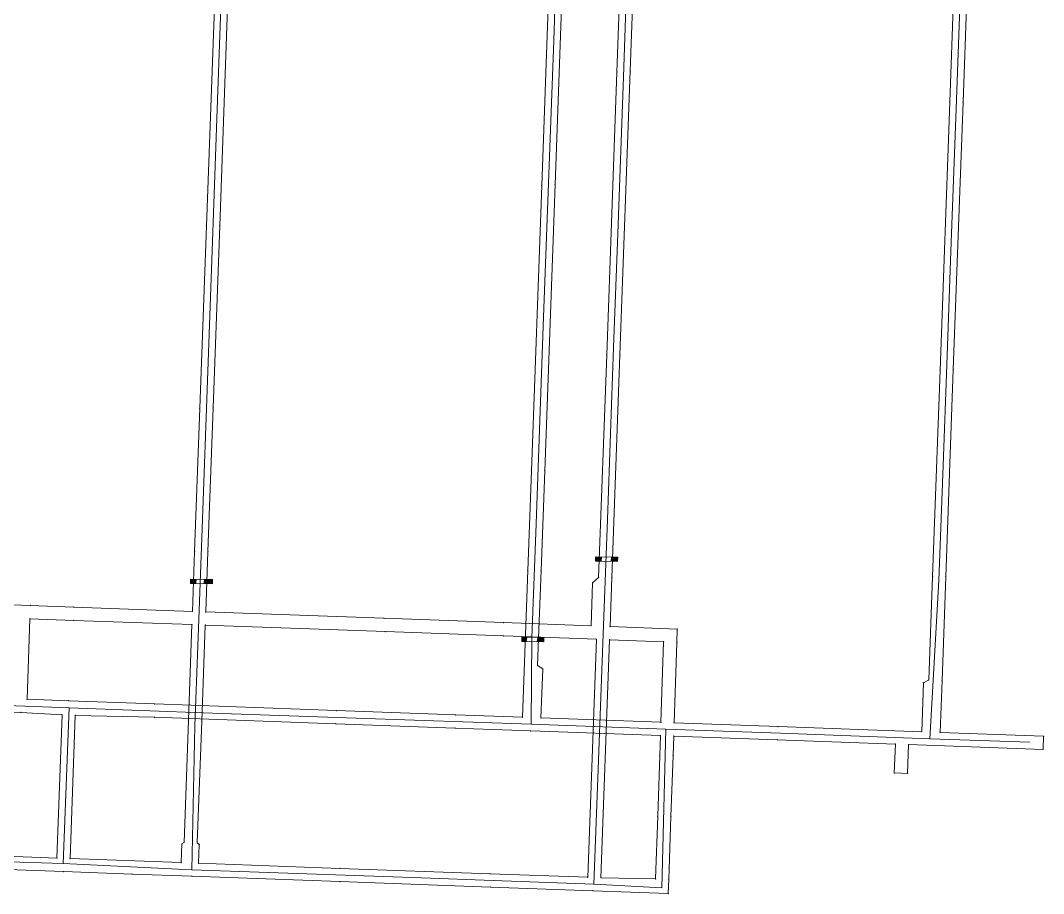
# Model space of a CAD drawing. Header units: metres. Extents: x 452813 to 454404, y 4394134 to 4396509.
# Drawn here: x 454050 to 454404.4, y 4395755.9 to 4396058.4 of the extents above; entities that cross this region are included whole.
import ezdxf

# ---------------------------------------------------------------- set-up
doc = ezdxf.new("R2010")
doc.units = ezdxf.units.M
for name, color, linetype, lineweight in [('BARAJ', 1, 'Continuous', 0), ('GALERI', 240, 'Continuous', 0), ('GEOFENCE', 3, 'Continuous', 0), ('NOKTA', 30, 'Continuous', 0)]:
    doc.layers.add(name, color=color, linetype=linetype, lineweight=lineweight)

msp = doc.modelspace()

# ---------------------------------------------------------------- linework, layer by layer
at = {"layer": 'BARAJ'}
for p, q in [((454249.23, 4395871.03, 836.41), (454249.25, 4395872.53, 836.41)), ((454249.35, 4395872.53, 29.73), (454249.23, 4395871.29, 29.73)), ((454249.23, 4395871.03, 836.41), (454249.25, 4395872.53, 836.41)), ((454249.35, 4395872.53, 29.73), (454249.23, 4395871.29, 29.73)), ((454256.87, 4395870.94, 838.02), (454249.23, 4395871.03, 836.41)), ((454256.87, 4395870.94, 838.02), (454249.23, 4395871.03, 836.41)), ((454256.89, 4395872.44, 838.02), (454249.25, 4395872.53, 836.41)), ((454256.89, 4395872.44, 838.02), (454249.25, 4395872.53, 836.41)), ((454249.67, 4395872.53, 29.73), (454249.52, 4395871.03, 29.73)), ((454249.67, 4395872.53, 29.73), (454249.52, 4395871.03, 29.73)), ((454249.99, 4395872.52, 29.73), (454249.84, 4395871.02, 29.73)), ((454249.99, 4395872.52, 29.73), (454249.84, 4395871.02, 29.73)), ((454250.3, 4395872.52, 29.73), (454250.16, 4395871.02, 29.73)), ((454250.3, 4395872.52, 29.73), (454250.16, 4395871.02, 29.73)), ((454250.62, 4395872.52, 29.73), (454250.48, 4395871.02, 29.73)), ((454250.62, 4395872.52, 29.73), (454250.48, 4395871.02, 29.73)), ((454250.94, 4395872.51, 29.73), (454250.8, 4395871.01, 29.73)), ((454250.94, 4395872.51, 29.73), (454250.8, 4395871.01, 29.73)), ((454251.26, 4395872.51, 29.73), (454251.12, 4395871.01, 29.73)), ((454251.26, 4395872.51, 29.73), (454251.12, 4395871.01, 29.73)), ((454254.76, 4395872.47, 29.73), (454254.62, 4395870.97, 29.73)), ((454254.76, 4395872.47, 29.73), (454254.62, 4395870.97, 29.73)), ((454255.08, 4395872.46, 29.73), (454254.94, 4395870.96, 29.73)), ((454255.08, 4395872.46, 29.73), (454254.94, 4395870.96, 29.73)), ((454255.4, 4395872.46, 29.73), (454255.26, 4395870.96, 29.73)), ((454255.4, 4395872.46, 29.73), (454255.26, 4395870.96, 29.73)), ((454255.72, 4395872.45, 29.73), (454255.58, 4395870.96, 29.73)), ((454255.72, 4395872.45, 29.73), (454255.58, 4395870.96, 29.73)), ((454256.04, 4395872.45, 29.73), (454255.9, 4395870.95, 29.73)), ((454256.04, 4395872.45, 29.73), (454255.9, 4395870.95, 29.73)), ((454256.36, 4395872.45, 29.73), (454256.21, 4395870.95, 29.73)), ((454256.36, 4395872.45, 29.73), (454256.21, 4395870.95, 29.73)), ((454256.68, 4395872.44, 29.73), (454256.53, 4395870.94, 29.73)), ((454256.68, 4395872.44, 29.73), (454256.53, 4395870.94, 29.73)), ((454256.87, 4395870.94, 838.02), (454256.89, 4395872.44, 838.02)), ((454256.87, 4395870.94, 838.02), (454256.89, 4395872.44, 838.02)), ((454108.86, 4395863.32, 836.41), (454108.87, 4395864.82, 836.41)), ((454108.98, 4395864.81, 29.73), (454108.86, 4395863.58, 29.73)), ((454116.5, 4395863.22, 838.02), (454108.86, 4395863.32, 836.41)), ((454116.51, 4395864.72, 838.02), (454108.87, 4395864.82, 836.41)), ((454109.3, 4395864.81, 29.73), (454109.15, 4395863.31, 29.73)), ((454109.61, 4395864.81, 29.73), (454109.47, 4395863.31, 29.73)), ((454109.93, 4395864.8, 29.73), (454109.79, 4395863.3, 29.73)), ((454110.25, 4395864.8, 29.73), (454110.11, 4395863.3, 29.73)), ((454110.57, 4395864.8, 29.73), (454110.43, 4395863.3, 29.73)), ((454110.89, 4395864.79, 29.73), (454110.75, 4395863.29, 29.73)), ((454113.76, 4395864.76, 29.73), (454113.61, 4395863.26, 29.73)), ((454114.07, 4395864.75, 29.73), (454113.93, 4395863.25, 29.73)), ((454114.39, 4395864.75, 29.73), (454114.25, 4395863.25, 29.73)), ((454114.71, 4395864.75, 29.73), (454114.57, 4395863.25, 29.73)), ((454115.03, 4395864.74, 29.73), (454114.89, 4395863.24, 29.73)), ((454115.35, 4395864.74, 29.73), (454115.21, 4395863.24, 29.73)), ((454115.67, 4395864.73, 29.73), (454115.52, 4395863.24, 29.73)), ((454115.99, 4395864.73, 29.73), (454115.84, 4395863.23, 29.73)), ((454116.3, 4395864.73, 29.73), (454116.16, 4395863.23, 29.73)), ((454116.5, 4395863.22, 838.02), (454116.51, 4395864.72, 838.02)), ((454223.65, 4395843.2, 836.41), (454223.67, 4395844.7, 836.41)), ((454223.65, 4395843.2, 836.41), (454223.67, 4395844.7, 836.41)), ((454223.77, 4395844.69, 29.73), (454223.65, 4395843.46, 29.73)), ((454223.77, 4395844.69, 29.73), (454223.65, 4395843.46, 29.73)), ((454231.29, 4395843.1, 838.02), (454223.65, 4395843.2, 836.41)), ((454231.29, 4395843.1, 838.02), (454223.65, 4395843.2, 836.41)), ((454231.31, 4395844.6, 838.02), (454223.67, 4395844.7, 836.41)), ((454231.31, 4395844.6, 838.02), (454223.67, 4395844.7, 836.41)), ((454224.09, 4395844.69, 29.73), (454223.95, 4395843.19, 29.73)), ((454224.09, 4395844.69, 29.73), (454223.95, 4395843.19, 29.73)), ((454224.41, 4395844.69, 29.73), (454224.26, 4395843.19, 29.73)), ((454224.41, 4395844.69, 29.73), (454224.26, 4395843.19, 29.73)), ((454224.73, 4395844.68, 29.73), (454224.58, 4395843.18, 29.73)), ((454224.73, 4395844.68, 29.73), (454224.58, 4395843.18, 29.73)), ((454225.04, 4395844.68, 29.73), (454224.9, 4395843.18, 29.73)), ((454225.04, 4395844.68, 29.73), (454224.9, 4395843.18, 29.73)), ((454225.36, 4395844.68, 29.73), (454225.22, 4395843.18, 29.73)), ((454225.36, 4395844.68, 29.73), (454225.22, 4395843.18, 29.73)), ((454229.19, 4395844.63, 29.73), (454229.04, 4395843.13, 29.73)), ((454229.19, 4395844.63, 29.73), (454229.04, 4395843.13, 29.73)), ((454229.5, 4395844.63, 29.73), (454229.36, 4395843.13, 29.73)), ((454229.5, 4395844.63, 29.73), (454229.36, 4395843.13, 29.73)), ((454229.82, 4395844.62, 29.73), (454229.68, 4395843.12, 29.73)), ((454229.82, 4395844.62, 29.73), (454229.68, 4395843.12, 29.73)), ((454230.14, 4395844.62, 29.73), (454230, 4395843.12, 29.73)), ((454230.14, 4395844.62, 29.73), (454230, 4395843.12, 29.73)), ((454230.46, 4395844.61, 29.73), (454230.32, 4395843.12, 29.73)), ((454230.46, 4395844.61, 29.73), (454230.32, 4395843.12, 29.73)), ((454230.78, 4395844.61, 29.73), (454230.64, 4395843.11, 29.73)), ((454230.78, 4395844.61, 29.73), (454230.64, 4395843.11, 29.73)), ((454231.1, 4395844.61, 29.73), (454230.95, 4395843.11, 29.73)), ((454231.1, 4395844.61, 29.73), (454230.95, 4395843.11, 29.73)), ((454231.29, 4395843.1, 838.02), (454231.31, 4395844.6, 838.02)), ((454231.29, 4395843.1, 838.02), (454231.31, 4395844.6, 838.02))]:
    msp.add_line(p, q, dxfattribs=at)
at = {"layer": 'GALERI'}
for p, q in [((454235.41, 4396134.21, 576.03), (454230.58, 4396001.21, 587.62)), ((454240.02, 4396134.38, 576.03), (454235.2, 4396001.6, 587.62)), ((454256.63, 4396040.49, 582.06), (454259.76, 4396127, 574.18)), ((454261.24, 4396040.89, 582.06), (454264.37, 4396127.2, 574.18)), ((454375.49, 4396128.46, 571.05), (454371.92, 4396030.08, 580.62)), ((454376.53, 4396030.02, 580.62), (454380.1, 4396128.49, 571.05)), ((454117.33, 4396067.9, 595.7), (454114.4, 4395987.23, 609.45)), ((454121.93, 4396067.92, 595.7), (454119.01, 4395987.28, 609.45)), ((454253.07, 4395942.52, 597.18), (454256.63, 4396040.49, 582.06)), ((454257.68, 4395942.51, 597.18), (454261.24, 4396040.89, 582.06)), ((454371.92, 4396030.08, 580.62), (454368.56, 4395937.24, 595.83)), ((454373.17, 4395937.45, 595.83), (454376.53, 4396030.02, 580.62)), ((454230.58, 4396001.21, 587.62), (454227, 4395902.37, 607.15)), ((454235.2, 4396001.6, 587.62), (454231.6, 4395902.35, 607.15)), ((454114.4, 4395987.23, 609.45), (454112.11, 4395924, 619.21)), ((454119.01, 4395987.28, 609.45), (454116.72, 4395924.16, 619.21)), ((454250.28, 4395865.41, 606.45), (454253.07, 4395942.52, 597.18)), ((454254.88, 4395865.38, 606.45), (454257.68, 4395942.51, 597.18)), ((454370.56, 4395865.66, 601.76), (454373.17, 4395937.45, 595.83)), ((454368.56, 4395937.24, 595.83), (454365.96, 4395865.72, 601.76)), ((454112.11, 4395924, 619.21), (454110.31, 4395874.39, 622.63)), ((454116.72, 4395924.16, 619.21), (454114.91, 4395874.39, 622.63)), ((454227, 4395902.37, 607.15), (454225.75, 4395867.84, 615.37)), ((454231.6, 4395902.35, 607.15), (454230.35, 4395867.78, 615.37)), ((454110.31, 4395874.39, 622.63), (454109.56, 4395853.64, 623.78)), ((454114.91, 4395874.39, 622.63), (454114.15, 4395853.47, 623.74)), ((454225.75, 4395867.84, 615.37), (454223.9, 4395816.93, 619.88)), ((454230.35, 4395867.78, 615.37), (454229.5, 4395844.33, 617.73)), ((454247.67, 4395848.63, 608.25), (454248.2, 4395863.48, 606.55)), ((454248.2, 4395863.48, 606.55), (454250.28, 4395865.41, 606.45)), ((454254.26, 4395848.39, 608.25), (454254.88, 4395865.38, 606.45)), ((454053.34, 4395855.68, 630.83), (454046.92, 4395855.91, 631.9)), ((454068.44, 4395855.13, 629.99), (454053.34, 4395855.68, 630.83)), ((454109.56, 4395853.64, 623.78), (454068.44, 4395855.13, 629.99)), ((454114.15, 4395853.47, 623.74), (454175.88, 4395851.23, 615.53)), ((454052.25, 4395823.16, 639.4), (454053.26, 4395851.08, 630.83)), ((454053.26, 4395851.08, 630.83), (454068.42, 4395850.53, 629.99)), ((454068.42, 4395850.53, 629.99), (454109.39, 4395849.04, 623.78)), ((454108.19, 4395815.97, 624.6), (454109.39, 4395849.04, 623.78)), ((454113.99, 4395848.88, 623.78), (454112.78, 4395815.55, 624.6)), ((454176.43, 4395846.61, 615.53), (454113.99, 4395848.88, 623.78)), ((454175.88, 4395851.23, 615.53), (454217.38, 4395849.73, 609.3)), ((454217.38, 4395849.73, 609.3), (454247.67, 4395848.63, 608.25)), ((454217.41, 4395845.13, 609.33), (454176.43, 4395846.61, 615.53)), ((454254.26, 4395848.39, 608.25), (454277.55, 4395847.52, 608.06)), ((454277.39, 4395842.82, 608.12), (454277.55, 4395847.52, 608.06)), ((454249.5, 4395843.96, 608.38), (454217.41, 4395845.13, 609.33)), ((454229.5, 4395844.33, 617.73), (454229.16, 4395834.93, 618.33)), ((454249.5, 4395843.96, 608.38), (454246.51, 4395761.48, 614.63)), ((454254.09, 4395843.79, 608.38), (454251.1, 4395761.31, 614.63)), ((454272.79, 4395843.12, 608.12), (454254.09, 4395843.79, 608.38)), ((454271.84, 4395815.2, 615.23), (454272.79, 4395843.12, 608.12)), ((454276.44, 4395815.03, 615.23), (454277.39, 4395842.82, 608.12)), ((454229.16, 4395834.93, 618.33), (454230.91, 4395833.69, 618.38)), ((454230.91, 4395833.69, 618.38), (454230.3, 4395816.7, 619.88)), ((453985.35, 4395820.98, 646.18), (454050.08, 4395818.63, 639.68)), ((454066.68, 4395822.64, 636.56), (454052.25, 4395823.16, 639.4)), ((454096.48, 4395821.56, 634.66), (454066.68, 4395822.64, 636.56)), ((454159.43, 4395819.27, 627.33), (454096.48, 4395821.56, 634.66)), ((454050.08, 4395818.63, 639.68), (454064.38, 4395817.79, 636.56)), ((454064.38, 4395817.79, 636.56), (454062.58, 4395768.15, 633.75)), ((454068.97, 4395817.56, 636.56), (454067.18, 4395767.98, 633.73)), ((454096.45, 4395816.95, 634.66), (454068.97, 4395817.56, 636.56)), ((454159.2, 4395814.68, 627.33), (454096.45, 4395816.95, 634.66)), ((454200.72, 4395817.77, 623.01), (454159.43, 4395819.27, 627.33)), ((454223.9, 4395816.93, 619.88), (454200.72, 4395817.77, 623.01)), ((454106.65, 4395773.56, 625.49), (454108.19, 4395815.97, 624.6)), ((454112.78, 4395815.55, 624.6), (454111.25, 4395773.39, 625.49)), ((454200.47, 4395813.18, 623.01), (454159.2, 4395814.68, 627.33)), ((454230.3, 4395816.7, 619.88), (454271.84, 4395815.2, 615.23)), ((454312.43, 4395813.72, 610.99), (454276.44, 4395815.03, 615.23)), ((454226.77, 4395812.23, 619.98), (454200.47, 4395813.18, 623.01)), ((454271.69, 4395810.6, 615.3), (454226.77, 4395812.23, 619.98)), ((454271.45, 4395803.72, 615.43), (454271.69, 4395810.6, 615.3)), ((454276.06, 4395803.67, 615.43), (454276.29, 4395810.43, 615.3)), ((454276.29, 4395810.43, 615.3), (454312.18, 4395809.13, 610.99)), ((454270.74, 4395782.63, 614.43), (454271.45, 4395803.72, 615.43)), ((454275.34, 4395782.53, 614.43), (454276.06, 4395803.67, 615.43)), ((454270, 4395760.95, 615.41), (454270.74, 4395782.63, 614.43)), ((454274.72, 4395764.43, 615.53), (454275.34, 4395782.53, 614.43)), ((454062.58, 4395768.15, 633.75), (453948.3, 4395772.29, 651.82)), ((454105.7, 4395766.59, 627.5), (454105.93, 4395773.08, 625.54)), ((454105.93, 4395773.08, 625.54), (454106.65, 4395773.56, 625.49)), ((454111.25, 4395773.39, 625.49), (454111.93, 4395772.86, 625.54)), ((454111.93, 4395772.86, 625.54), (454111.69, 4395766.37, 627.5)), ((453948.74, 4395767.67, 651.82), (454064.97, 4395763.46, 633.4)), ((454067.18, 4395767.98, 633.73), (454105.7, 4395766.59, 627.5)), ((454111.69, 4395766.37, 627.5), (454160.64, 4395764.59, 623.56)), ((454160.64, 4395764.59, 623.56), (454212.65, 4395762.71, 617.81)), ((454274.6, 4395760.73, 615.41), (454274.72, 4395764.43, 615.53)), ((454064.97, 4395763.46, 633.4), (454088.63, 4395762.6, 630.33)), ((454088.63, 4395762.6, 630.33), (454109.38, 4395761.85, 627.5)), ((454109.38, 4395761.85, 627.5), (454160.63, 4395759.99, 623.56)), ((454212.65, 4395762.71, 617.81), (454246.51, 4395761.48, 614.63)), ((454251.1, 4395761.31, 614.63), (454270, 4395760.95, 615.41)), ((454274.42, 4395755.86, 615.38), (454274.6, 4395760.73, 615.41)), ((454160.63, 4395759.99, 623.56), (454212.84, 4395758.1, 617.81)), ((454212.84, 4395758.1, 617.81), (454248.28, 4395756.81, 615.38)), ((454248.28, 4395756.81, 615.38), (454274.42, 4395755.86, 615.38))]:
    msp.add_line(p, q, dxfattribs=at)
for points in [[(454312.18, 4395809.13, 610.99), (454353.08, 4395807.65, 606.45), (454352.72, 4395797.65, 606.42), (454357.32, 4395797.48, 606.42), (454357.68, 4395807.48, 606.05), (454404.26, 4395805.79, 600.17), (454404.42, 4395810.39, 600.17), (454368.61, 4395811.68, 605.12), (454369.26, 4395829.68, 602.98), (454370.56, 4395865.66, 601.76)], [(454365.96, 4395865.72, 601.76), (454364.66, 4395829.88, 602.98), (454362.83, 4395828.91, 603.23), (454362.21, 4395811.92, 605.12), (454312.43, 4395813.72, 610.99)]]:
    msp.add_polyline3d(points, dxfattribs=at)
at = {"layer": 'GEOFENCE'}
for p, q in [((454258.87, 4396038.89, 582.34), (454260.31, 4396078.69, 578.66)), ((454374.14, 4396027.76, 581), (454375.95, 4396077.49, 576.09)), ((454118.05, 4396024.46, 603.08), (454119.66, 4396068.79, 595.55)), ((454234.71, 4396051.5, 584.01), (454235.25, 4396066.36, 582.02)), ((454232.91, 4396001.97, 590.64), (454234.71, 4396051.5, 584.01)), ((454256.9, 4395984.58, 590.76), (454258.87, 4396038.89, 582.34)), ((454372.35, 4395978.46, 589.16), (454374.14, 4396027.76, 581)), ((454116.62, 4395985.05, 609.78), (454118.05, 4396024.46, 603.08)), ((454231.12, 4395952.45, 597.27), (454232.91, 4396001.97, 590.64)), ((454114.29, 4395920.81, 619.44), (454116.62, 4395985.05, 609.78)), ((454255.47, 4395945.07, 596.89), (454256.9, 4395984.58, 590.76)), ((454370.92, 4395939.03, 595.69), (454372.35, 4395978.46, 589.16)), ((454230.41, 4395932.88, 601.32), (454231.12, 4395952.45, 597.27)), ((454254.75, 4395925.22, 599.16), (454255.47, 4395945.07, 596.89)), ((454369.65, 4395904.17, 598.56), (454370.92, 4395939.03, 595.69)), ((454228.63, 4395883.94, 611.44), (454230.41, 4395932.88, 601.32)), ((454253.31, 4395885.5, 603.7), (454254.75, 4395925.22, 599.16)), ((454112.67, 4395875.95, 622.56), (454114.29, 4395920.81, 619.44)), ((454368.18, 4395864.33, 601.84), (454369.65, 4395904.17, 598.56)), ((454251.87, 4395845.78, 608.23), (454253.31, 4395885.5, 603.7)), ((454227.14, 4395844.45, 617.59), (454228.63, 4395883.94, 611.44)), ((454111.76, 4395850.99, 623.73), (454112.67, 4395875.95, 622.56)), ((454364.98, 4395809.52, 605.02), (454368.18, 4395864.33, 601.84)), ((454110.44, 4395814.03, 624.69), (454111.76, 4395850.99, 623.73)), ((454250.13, 4395798.95, 611.83), (454251.87, 4395845.78, 608.23)), ((454226.86, 4395814.53, 619.79), (454227.14, 4395844.45, 617.59)), ((454024.16, 4395821.75, 641.54), (454066.83, 4395820.16, 636.49)), ((454066.83, 4395820.16, 636.49), (454064.81, 4395766.28, 633.65)), ((454066.83, 4395820.16, 636.49), (454116.53, 4395818.41, 631.3)), ((454116.53, 4395818.41, 631.3), (454166.23, 4395816.66, 626.11)), ((454109.3, 4395764.11, 627.23), (454110.44, 4395814.03, 624.69)), ((454166.23, 4395816.66, 626.11), (454226.86, 4395814.53, 619.79)), ((454226.86, 4395814.53, 619.79), (454273.59, 4395812.83, 615.08)), ((454273.59, 4395812.83, 615.08), (454272.22, 4395757.85, 615.43)), ((454273.59, 4395812.83, 615.08), (454313.35, 4395811.39, 610.88)), ((454313.35, 4395811.39, 610.88), (454364.98, 4395809.52, 605.02)), ((454364.98, 4395809.52, 605.02), (454399.7, 4395808.26, 600.74)), ((454248.64, 4395759.1, 614.89), (454250.13, 4395798.95, 611.83)), ((454026.02, 4395767.52, 639.66), (454064.81, 4395766.28, 633.65)), ((454064.81, 4395766.28, 633.65), (454109.3, 4395764.11, 627.23)), ((454109.3, 4395764.11, 627.23), (454139.2, 4395763.05, 625.09)), ((454139.2, 4395763.05, 625.09), (454159.14, 4395762.34, 623.67)), ((454159.14, 4395762.34, 623.67), (454188.94, 4395761.26, 620.41)), ((454188.94, 4395761.26, 620.41), (454213.78, 4395760.36, 617.7)), ((454213.78, 4395760.36, 617.7), (454248.64, 4395759.1, 614.89)), ((454248.64, 4395759.1, 614.89), (454272.22, 4395757.85, 615.43))]:
    msp.add_line(p, q, dxfattribs=at)
at = {"layer": 'NOKTA'}
for p in [(454256.63, 4396040.49, 582.06), (454261.24, 4396040.89, 582.06), (454371.92, 4396030.08, 580.62), (454376.53, 4396030.02, 580.62), (454230.58, 4396001.21, 587.62), (454235.2, 4396001.6, 587.62), (454114.4, 4395987.23, 609.45), (454119.01, 4395987.28, 609.45), (454253.07, 4395942.52, 597.18), (454257.68, 4395942.51, 597.18), (454373.17, 4395937.45, 595.83), (454368.56, 4395937.24, 595.83), (454112.11, 4395924, 619.21), (454116.72, 4395924.16, 619.21), (454227, 4395902.37, 607.15), (454231.6, 4395902.35, 607.15), (454110.31, 4395874.39, 622.63), (454114.91, 4395874.39, 622.63), (454225.75, 4395867.84, 615.37), (454230.35, 4395867.78, 615.37), (454248.2, 4395863.48, 606.55), (454250.28, 4395865.41, 606.45), (454254.88, 4395865.38, 606.45), (454365.96, 4395865.72, 601.76), (454370.56, 4395865.66, 601.76), (454053.34, 4395855.68, 630.83), (454068.44, 4395855.13, 629.99), (454109.56, 4395853.64, 623.78), (454114.15, 4395853.47, 623.74), (454053.26, 4395851.08, 630.83), (454068.42, 4395850.53, 629.99), (454109.39, 4395849.04, 623.78), (454113.99, 4395848.88, 623.78), (454175.88, 4395851.23, 615.53), (454217.38, 4395849.73, 609.3), (454176.43, 4395846.61, 615.53), (454247.67, 4395848.63, 608.25), (454254.26, 4395848.39, 608.25), (454277.55, 4395847.52, 608.06), (454217.41, 4395845.13, 609.33), (454224.9, 4395844.43, 617.73), (454229.5, 4395844.33, 617.73), (454249.5, 4395843.96, 608.38), (454254.09, 4395843.79, 608.38), (454272.79, 4395843.12, 608.12), (454277.39, 4395842.82, 608.12), (454229.16, 4395834.93, 618.33), (454230.91, 4395833.69, 618.38), (454362.83, 4395828.91, 603.23), (454364.66, 4395829.88, 602.98), (454369.26, 4395829.68, 602.98), (454052.25, 4395823.16, 639.4), (454066.68, 4395822.64, 636.56), (454096.48, 4395821.56, 634.66), (454050.08, 4395818.63, 639.68), (454064.38, 4395817.79, 636.56), (454068.97, 4395817.56, 636.56), (454096.45, 4395816.95, 634.66), (454159.43, 4395819.27, 627.33), (454200.72, 4395817.77, 623.01), (454223.9, 4395816.93, 619.88), (454108.19, 4395815.97, 624.6), (454112.78, 4395815.55, 624.6), (454159.2, 4395814.68, 627.33), (454230.3, 4395816.7, 619.88), (454271.84, 4395815.2, 615.23), (454276.44, 4395815.03, 615.23), (454312.43, 4395813.72, 610.99), (454200.47, 4395813.18, 623.01), (454226.77, 4395812.23, 619.98), (454271.69, 4395810.6, 615.3), (454276.29, 4395810.43, 615.3), (454362.21, 4395811.92, 605.12), (454368.61, 4395811.68, 605.12), (454404.42, 4395810.39, 600.17), (454312.18, 4395809.13, 610.99), (454353.08, 4395807.65, 606.45), (454357.68, 4395807.48, 606.05), (454271.45, 4395803.72, 615.43), (454276.06, 4395803.67, 615.43), (454404.26, 4395805.79, 600.17), (454352.72, 4395797.65, 606.42), (454357.32, 4395797.48, 606.42), (454270.74, 4395782.63, 614.43), (454275.34, 4395782.53, 614.43), (454105.93, 4395773.08, 625.54), (454106.65, 4395773.56, 625.49), (454111.25, 4395773.39, 625.49), (454111.93, 4395772.86, 625.54), (454062.58, 4395768.15, 633.75), (454067.18, 4395767.98, 633.73), (454105.7, 4395766.59, 627.5), (454111.69, 4395766.37, 627.5), (454160.64, 4395764.59, 623.56), (454274.72, 4395764.43, 615.53), (454064.97, 4395763.46, 633.4), (454088.63, 4395762.6, 630.33), (454109.38, 4395761.85, 627.5), (454212.65, 4395762.71, 617.81), (454246.51, 4395761.48, 614.63), (454251.1, 4395761.31, 614.63), (454270, 4395760.95, 615.41), (454274.6, 4395760.73, 615.41), (454160.63, 4395759.99, 623.56), (454212.84, 4395758.1, 617.81), (454248.28, 4395756.81, 615.38), (454274.42, 4395755.86, 615.38)]:
    msp.add_point(p, dxfattribs=at)

doc.saveas('drawing.dxf')
